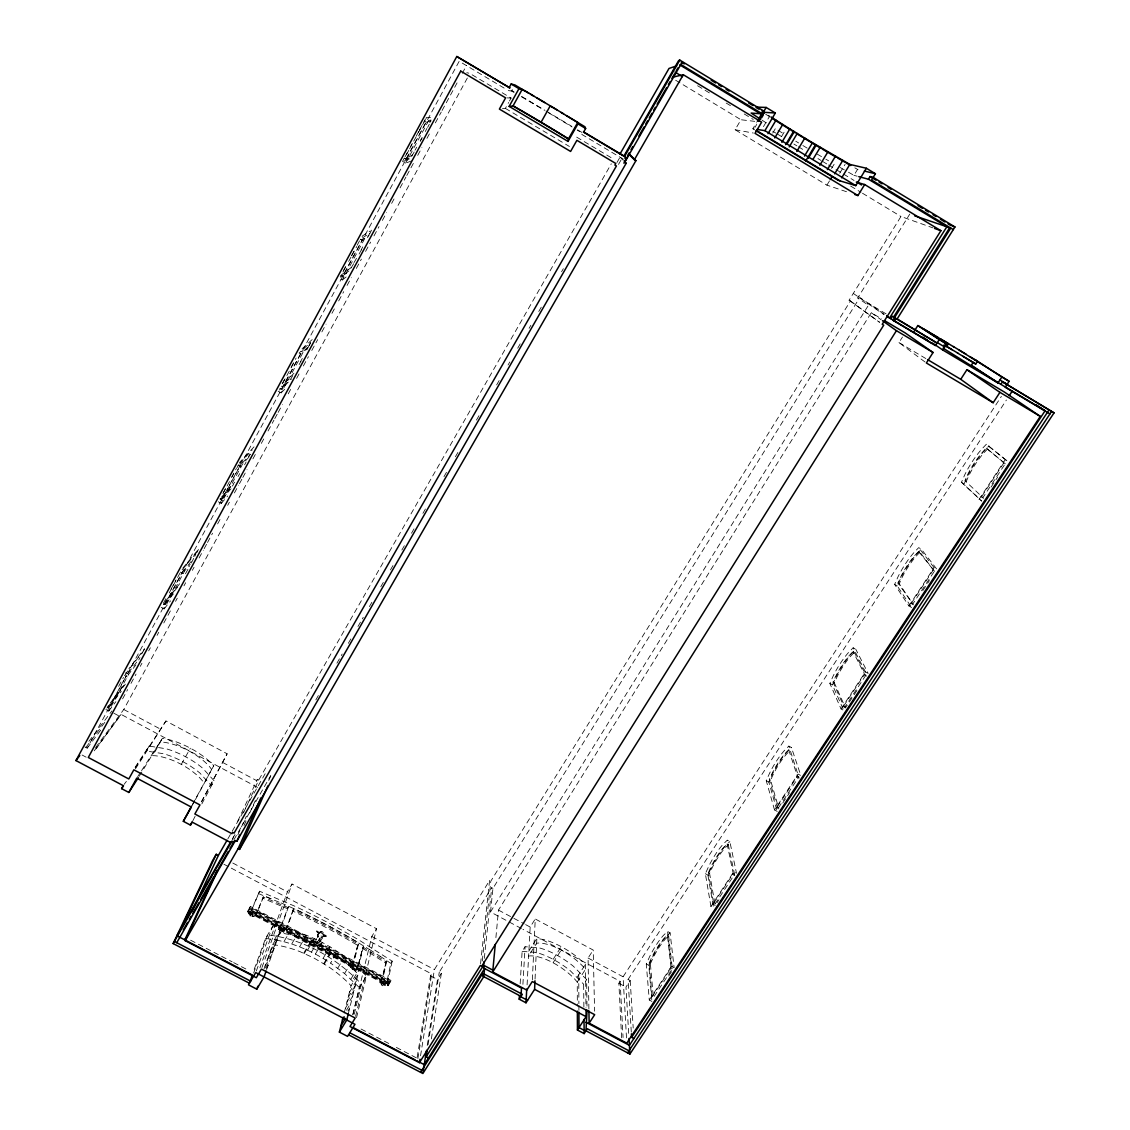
<?xml version="1.0" encoding="UTF-8"?>
<svg xmlns="http://www.w3.org/2000/svg" width="1130" height="1130" viewBox="0 0 1130 1130"><rect width="100%" height="100%" fill="white"/><g stroke="black" fill="none" stroke-linecap="round" stroke-linejoin="round"><path stroke-width="0.75" stroke-dasharray="5 3.75" d="M311.442 952.138L318.335 940.612C319.832 940.64 316.132 939.383 319.324 939.934M317.572 935.711L317.812 937.533L317.954 934.567L317.982 936.841L318.01 935.682M535.055 979.074L536.863 938.409L544.01 939.652A44.776 17.981 34.1 0 1 578.391 958.042L585.425 964.384L585.99 1007.904M532.357 979.781L535.253 918.973L593.222 950.062L594.592 1011.181M527.089 984.866L530.168 927.038L535.253 918.973M522.908 984.329L525.083 946.714L538.855 947.773A44.706 18.193 34.2 0 1 573.207 966.122L586.625 979.555L587.007 1006.66M520.153 983.82L522.131 951.389L525.083 946.714M495.901 937.603L498.471 910.088L871.272 312.699L881.57 318.844M521.368 928.493L490.505 911.995L492.948 888.364L859.054 298.716L857.727 297.939L909.735 214.149M484.318 958.339L491.705 887.7L492.948 888.364M482.298 960.994L490.801 881.188L850.424 301.004L849.096 300.213L900.963 216.494L932.928 227.864M480.561 963.749L489.573 880.524L490.801 881.188M318.406 940.485L319.705 938.663L318.745 940.64M431.392 1038.894L441.364 973.255L439.288 972.153L491.705 887.7M427.225 1045.518L437.494 979.498L441.364 973.255M428.086 1044.629L439.288 972.153M420.544 1055.787L434.4 969.568L489.573 880.524M417.196 1057.2L430.53 975.826L431.688 973.961L230.124 867.529M417.888 1058.641L431.688 973.961M318.66 933.761L319.451 932.038L318.603 934.086L319.281 932.236L318.561 933.408L322.05 931.388L324.536 934.425L322.742 936.728L323.477 935.047L326.231 936.106L324.437 935.117L325.807 935.725L324.268 935.259L325.158 935.654L323.194 936.629L323.844 935.541C318.378 946.672 313.137 944.85 317.332 935.937C317.897 933.776 319.395 930.753 321.768 932.928C324.536 934.609 323.463 937.377 322.7 933.521C323.067 934.581 313.109 927.617 317.728 932.886C316.146 927.801 318.731 936.007 321.358 931.445L319.804 932.448C322.516 931.643 317.855 933.804 320.284 932.631L319.522 932.942M390.754 981.221L390.938 980.402L250.394 906.486L247.399 911.868L387.986 985.741L390.754 981.221L250.097 907.249M387.745 984.597L389.539 981.659L249.73 908.139L247.979 911.147L387.745 984.597L387.943 983.623L248.346 910.257L247.399 911.868M387.986 985.741L390.938 980.402M389.539 981.659L389.751 980.685L386.983 985.205M293.108 909.82L286.37 928.422L281.243 925.724L287.966 907.489L263.205 896.994L256.793 912.87L251.637 910.159L259.589 891.231L293.772 905.766A392.449 219.065 31.8 0 1 360.286 940.866L392.181 961.164L390.825 963.381L387.011 981.334L381.954 978.665L386.093 961.771L362.998 947.053L357.871 966.009L352.786 963.325L358.111 944.073L347.673 937.957A385.062 215.096 31.8 0 0 303.956 914.89L293.122 909.805L292.444 910.935L303.292 916.02A384.963 215.364 31.8 0 1 347.009 939.072L357.433 945.188M386.912 983.284L387.124 982.323L248.854 909.65L248.501 910.54L386.912 983.284L388.028 980.854L386.22 983.792M392.181 961.164L388.395 979.074L385.641 983.58M385.062 985.388L386.545 981.151L385.062 985.388L383.79 984.724L384.694 983.241L383.635 985.417L383.903 983.609L382.844 985.784L381.573 985.106L382.632 982.931L381.573 985.106M386.771 960.655L383.338 976.405L380.57 980.925M381.093 984.075L382.138 981.913L381.728 984.414M386.093 961.771L382.646 977.535L358.563 964.865L362.998 947.053M379.963 982.719L381.474 978.481L379.963 982.719L381.234 983.383M356.543 1017.65L366.417 976.052C341.627 950.076 308.434 930.979 272.471 926.699L265.578 938.409L253.784 970.43M355.597 1016.35L376.502 928.719L292.02 884.027L287.401 891.895L259.914 967.803M354.255 1014.203L361.487 984.131C336.811 958.113 303.589 939.016 267.64 934.906L253.643 973.043M352.871 1014.514L359.382 987.592L366.417 976.052M352.885 1014.627L371.798 936.488L376.502 928.719M348.252 1013.921L359.354 969.06L352.362 980.586M363.676 945.937L359.241 963.735L356.501 968.269M355.71 969.978L357.292 965.769L355.71 969.978L353.619 969.653L354.523 968.17L353.45 970.331L352.165 969.667L353.238 967.492L352.165 969.667M344.184 1013.045L351.063 985.727L358.097 974.145A74.693 36.202 31 0 0 334.678 954.666L321.061 946.573L306.936 940.075A74.693 36.202 31 0 0 279.604 932.928L272.683 944.652L263.332 970.868M355.159 968.509L354.269 969.992M351.698 968.65L352.772 966.475L352.348 968.975M358.111 944.073L353.478 962.195L287.048 927.264M350.597 967.294L352.193 963.085L350.597 967.294L351.882 967.958M323.42 934.722C321.57 934.468 327.601 934.962 326.09 936.586M293.772 908.69L287.726 926.12L285.014 930.71M283.743 932.165L285.537 928.055L283.743 932.165L282.444 931.487L283.333 929.99L281.342 932.462L280.042 931.784L281.158 929.623L279.633 930.781L280.748 928.634M266.623 969.625L281.328 928.055L274.449 939.722M288.63 906.359L282.599 923.422L279.887 928.013M278.573 929.453L280.381 925.343L278.573 929.453L279.859 930.131M261.99 967.464L292.02 884.027M256.326 970.938L272.471 926.699M253.953 916.515L255.846 912.433L253.953 916.515L251.764 916.148L252.64 914.636L251.496 916.797L250.196 916.105L250.069 914.481L248.77 913.789L250.676 909.721L248.77 913.789M253.29 914.975L252.414 916.487M250.691 913.605L249.815 915.116M259.589 891.231L250.295 912.461M248.501 910.54L250.394 906.486M961.489 482.228L981.801 501.141L961.489 482.228L964.78 474.741A36.231 10.41 -57.6 0 1 980.967 449.98L986.335 444.26L1007.889 461.563L986.335 444.26M986.264 448.102L1005.234 463.752L982.916 497.624L964.949 480.66L967.464 474.981A32.925 9.492 -57.6 0 1 982.21 452.452L986.264 448.102L1006.011 464.416L1003.214 462.763M964.158 483.795L967.435 476.309A36.231 10.467 -57.5 0 1 983.651 451.548L989.004 445.841M911.642 607.545L908.887 605.948L894.621 584.408L897.969 576.893A35.284 10.184 -58.8 0 1 913.662 552.895L918.69 547.626L921.346 549.166L936.883 569.266L934.115 567.656L918.69 547.626M918.605 551.454L934.425 571.173L912.842 603.928L897.955 582.995L900.497 577.289A32.078 9.28 -58.8 0 1 914.792 555.466L918.605 551.454L919.933 552.217L935.075 572.006L932.307 570.41M910.681 606.104L897.262 585.933L900.61 578.405A35.284 10.241 -58.8 0 1 916.303 554.434L921.346 549.166M910.681 603.236L913.435 604.818L899.268 583.758L901.825 578.052A32.064 9.308 -58.8 0 1 916.119 556.228L919.933 552.217M843.065 708.891L832.457 684.907L835.833 677.35A34.55 9.972 -60 0 1 851.06 654.115L855.791 649.27L853.164 647.773L848.432 652.617A34.55 9.916 -60 0 0 833.234 675.867L829.844 683.424L841.045 708.948L843.771 710.488M856.921 690.543L845.494 707.86L834.35 682.887L836.92 677.167A31.4 9.068 -60 0 1 850.777 656.007L854.365 652.321L853.051 651.572L849.463 655.273A31.4 9.04 -60 0 0 835.621 676.432L833.036 682.153L843.672 706.038L845.028 706.801L865.933 675.104L854.365 652.321M774.516 809.942L766.239 780.632L769.671 773.061A33.999 9.605 -61.2 0 1 784.404 750.518L788.853 746.083L791.438 747.537L800.859 775.576L798.147 774.064L774.516 809.942L777.214 811.425M778.542 807.668L777.2 806.933L769.318 779.488L771.917 773.753A30.891 8.758 -61.2 0 1 785.336 753.244L788.712 749.868L790.011 750.588L786.635 753.978A30.891 8.786 -61.2 0 0 773.217 774.474L770.603 780.209L778.542 807.668L798.769 776.988L797.413 776.225L788.712 749.868M776.748 809.8L768.824 782.073L772.242 774.488A33.985 9.662 -61.2 0 1 786.989 751.973L791.438 747.537M710.925 906.486L705.36 873.688L708.821 866.103A33.603 9.28 -62.2 0 1 723.115 844.237L727.282 840.183L729.853 841.596L736.492 873.193L733.808 871.724L710.925 906.486L713.581 907.927M708.312 872.671L710.94 866.936A30.538 8.461 -62.2 0 1 723.963 847.034L727.127 843.941L728.412 844.647L725.248 847.74A30.538 8.489 -62.2 0 0 712.225 867.628L709.584 873.377L714.979 904.113L713.637 903.379L708.312 872.671L709.584 873.377M713.284 906.203L707.917 875.086L711.363 867.501A33.603 9.337 -62.2 0 1 725.672 845.635L729.853 841.596M651.925 1001.448L649.284 1000.036L646.275 963.989L649.764 956.376A33.363 8.927 -63.2 0 1 663.649 935.16L667.562 931.473L670.09 932.843L674.13 967.774L671.474 966.348L667.562 931.473M649.114 963.099L651.77 957.336A30.312 8.136 -63.2 0 1 664.412 938.027L667.378 935.202L668.649 935.894L672.364 968.749L653.366 997.564L652.052 996.872L649.114 963.099L650.386 963.777L653.366 997.564M651.77 999.725L648.804 965.345L652.293 957.746A33.349 8.984 -63.2 0 1 666.177 936.53L670.09 932.843M650.386 963.777L653.041 958.014A30.312 8.164 -63.2 0 1 665.683 938.719L668.649 935.894M268.742 780.477L271.581 774.121L272.853 774.813M243.981 825.55L246.849 819.25M249.716 812.95L256.157 798.783M237.851 834.83L246.382 816.199M231.636 841.313L234.221 835.72M243.473 812.88L247.089 805.083M247.823 803.515L258.671 780.138L611.288 163.808M141.984 653.521L142.79 651.798L125.133 674.384L126.56 675.147L136.914 661.855M143.312 651.431L144.555 648.775L128.905 668.748M237.738 821.185L257.358 779.432L258.671 780.138M197.058 552.316L198.428 549.406M369.694 233.91L371.516 230.153M429.781 122.69L431.081 120.048L424.711 120.938L417.987 133.34M194.756 556.412L195.773 554.307M308.377 346.811L310.425 342.602L299.083 353.026L300.566 353.874L308.08 346.896M309.196 345.724L310.524 343.04M367.518 237.724L369.75 233.161L362.08 238.148M192.849 820.761L195.264 816.001M201.86 803.882L214.093 780.759L202.694 768.216A45.977 19.224 27.5 0 0 166.421 748.837L149.089 746.054L134.569 768.117M201.324 801.834L227.144 753.795L165.955 720.982L134.936 768.386M201.62 801.848L227.144 753.795M321.866 937.646C321.909 937.702 321.047 938.14 321.965 937.589M163.483 603.081L165.997 598.434M171.026 589.125L176.068 579.831M223.147 492.864L226.452 486.733M231.424 477.566L236.382 468.385M282.189 383.762L284.647 379.214M291.201 367.109L296.116 358.026M343.351 270.762L345.78 266.256M351.472 255.747L353.916 251.256M357.165 245.238L359.594 240.747M411.673 160.884L405.599 163.158L402.562 161.364L404.229 158.285L411.744 155.714L413.34 153.03M405.034 156.788L407.464 152.31M410.684 146.335L412.309 143.355M416.349 135.897L418.764 131.419M419.569 129.922L425.544 118.89M118.636 686.376L123.509 677.379M169.232 592.925L180.955 571.243L182.41 572.034L193.583 558.573A31.781 1.907 -60.4 0 1 189.459 566.554M222.935 493.683L231.198 478.414M232.031 476.888L233.684 473.837M236.989 467.721L238.642 464.67L240.111 465.489L250.281 454.373M282.712 383.254L294.167 362.094M342.955 271.949L345.399 267.457M348.633 261.454L351.077 256.962M351.882 255.465L356.755 246.467M408.749 150.417L404.554 158.172L406.066 159.062L410.345 157.564M409.583 148.863L417.139 134.894M108.099 705.855L109.525 706.617L126.56 675.147M179.684 583.744L163.356 603.759L164.811 604.536L182.41 572.034M220.463 498.274L221.918 499.079L240.111 465.489M300.566 353.874L281.737 388.621L291.342 379.157M351.049 267.655L341.345 274.943L342.842 275.805L362.306 239.857L369.058 235.337M406.066 159.062L426.222 121.828L430.954 121.15M84.736 746.859L87.18 748.159L459.19 61.274L506.805 89.68M192.142 805.591L194.586 801.085M195.405 799.588L213.782 765.646L207.51 759.642A46.048 19.012 27.6 0 0 171.195 740.221L162.48 738.215L141.405 770.886M105.881 709.513L108.734 711.038L128.65 674.285L135.897 664.934M161.18 607.333L164.076 608.915L184.642 570.933L190.165 564.266M218.316 501.762L221.24 503.387L242.512 464.148L249.123 456.887M278.164 391.192L281.13 392.859L303.137 352.263L307.897 347.828M343.916 276.991L340.907 275.268L339.297 278.248L342.291 279.986L365.061 237.964L362.052 236.212L370.16 231.014M405.599 163.158L429.174 119.653L426.109 117.845L432.832 117.054M122.605 698.877L127.648 689.582M131.009 683.382L136.052 674.102M140.261 666.361L141.942 663.254M148.666 650.866L150.347 647.773M157.07 635.385L158.751 632.292M163.793 622.997L171.364 609.07M175.574 601.33L177.255 598.222M183.978 585.834L185.659 582.741M192.382 570.353L194.063 567.26M199.106 557.966L203.315 550.225M204.163 548.686L206.677 544.039M207.524 542.485L212.567 533.191M217.61 523.91L220.972 517.71M227.695 505.322L229.376 502.229M234.419 492.934L238.628 485.194M239.475 483.654L241.989 479.007M242.837 477.453L247.032 469.713M252.922 458.879L256.284 452.678M261.327 443.384L264.688 437.197M268.05 430.996L273.94 420.162M274.774 418.609L277.302 413.976M278.149 412.422L282.345 404.681M288.235 393.847L290.749 389.2M296.639 378.352L300.001 372.166M303.363 365.965L308.405 356.685M311.781 350.484L317.657 339.65M321.866 331.909L326.062 324.169M331.952 313.321L334.48 308.674M338.675 300.933L343.718 291.653M347.079 285.452L351.289 277.712M356.331 268.417L361.374 259.137M365.583 251.397L370.626 242.103M373.988 235.902L379.03 226.621M382.392 220.421L386.601 212.68M391.644 203.386L395.006 197.199M400.048 187.905L405.938 177.071M406.786 175.517L414.343 161.59M417.705 155.389L421.914 147.649M426.956 138.354L430.318 132.168M435.361 122.873L441.251 112.04M442.098 110.486L449.655 96.559M450.503 95.005L457.226 82.617M462.269 73.323L466.478 65.582M192.425 804.489L213.782 765.646M96.149 748.795L121.094 714.4L257.626 787.426M95.598 747.594L123.763 709.485L468.992 74.99M149.089 746.054L146.349 751.012L163.695 753.752A45.949 19.351 27.5 0 1 199.939 773.104L211.324 785.661L214.093 780.759M508.288 90.57L511.622 91.05L513.288 88.027M135.487 768.796L165.955 720.982M502.384 108.734L505.378 108.381L508.641 102.477M509.461 100.994L511.099 98.042L469.84 73.45L466.803 72.659M139.244 776.253L160.065 741.972L162.847 742.128A38.208 15.778 27.6 0 1 210.095 767.383L211.663 769.544M154.98 751.803L162.48 738.215M181.28 764.389L190.391 748.215M257.358 779.432L256.665 780.632L222.356 762.27M227.879 838.827L266.765 770.914M616.952 162.522L620.469 156.406M618.505 164.415L622.023 158.285L620.61 157.451L622.63 159.923M232.483 838.771L234.814 834.703L235.93 835.296M233.924 839.774L270.706 775.66M315.863 699.894L319.366 693.764M336.924 663.183L342.192 654.016M348.337 643.309L351.84 637.193M357.984 626.486L363.253 617.319M369.397 606.612L372.9 600.496M380.796 586.738L384.313 580.622M390.457 569.916L393.085 565.325M401.87 550.042L405.373 543.926M411.518 533.219L414.145 528.628M422.931 513.345L425.558 508.754M443.991 476.648L446.618 472.058M455.404 456.774L458.031 452.184M476.465 420.063L479.092 415.487M496.649 384.906L500.152 378.79M508.048 365.018L509.814 361.967M517.71 348.21L521.212 342.093M529.108 328.322L530.874 325.271M538.77 311.513L542.273 305.397M561.582 271.751L563.347 268.7M354.015 262.612L354.326 262.075A33.434 2.105 -61.1 0 0 357.744 256.086M353.648 263.686L349.707 270.353L340.596 277.274M414.202 151.999L410.303 158.61L402.562 161.364M250.196 916.105L251.34 913.958L252.386 915.286M255.451 915.173L258.134 910.554M846.511 191.719L826.92 185.151L735.107 129.724L740.969 119.752L754.741 121.348M287.966 907.489L287.303 908.619L262.541 898.138M754.515 129.809L752.863 128.735L756.408 122.732M293.955 373.225L281.469 386.601M292.769 375.654L291.088 378.493L279.336 390.034M754.939 127.422L756.733 124.385M265.578 938.409L276.299 940.005L283.178 928.352M270.367 951.135L277.344 939.341M268.658 955.952L275.663 944.087M267.09 960.331L274.124 948.423M264.999 966.192L272.076 954.214M265.451 967.902L269.901 960.373M763.456 126.659L769.685 116.108L766.776 114.201M266.369 968.311L268.163 965.288M276.299 940.005L283.898 941.7L290.777 930.075M283.898 941.7L291.695 943.988L298.56 932.391M772.722 133.086L777.129 125.642M291.695 943.988L299.591 946.827L306.47 935.273M781.55 136.546L785.082 130.6M303.645 953.226L310.552 941.629M304.295 953.494L311.202 941.897M299.591 946.827L307.515 950.203L314.394 938.663M307.515 950.203L315.369 954.073L322.262 942.547M315.369 954.073L323.081 958.381L329.988 946.869M323.703 963.678L330.638 952.124M324.31 964.06L331.26 952.505M359.382 987.592L344.551 973.509L330.582 963.099L337.489 951.587M337.757 968.156L344.692 956.658M344.551 973.509L351.515 962.011M831.539 168.497L834.223 164.076L836.949 165.644M351.416 965.599L354.156 961.065L358.789 942.957L348.351 936.841A385.146 214.813 31.8 0 0 304.62 913.774L293.786 908.675M826.92 185.151L829.477 180.927M350.879 979.117L357.871 967.605M839.717 173.229L845.113 164.344M349.354 992.479L356.444 980.826M348.096 997.493L355.216 985.798M346.938 1002.07L354.1 990.318M345.399 1008.172L352.602 996.349M848.489 172.24L853.927 175.334L857.557 169.387L860.834 170.178M346.486 1010.206L351.02 1002.776M347.927 1010.898L349.749 1007.904M490.505 911.995L868.447 305.27L857.727 297.939M925.004 361.981L898.986 342.574L902.489 337.023M528.755 951.206L536.863 938.409M553.163 959.342L561.257 946.658M553.079 962.774L561.2 950.048M137.676 776.663L140.473 772.327M588.9 1009.104L588.08 958.042L593.222 950.062M577.246 977.083L585.425 964.384M577.261 982.069L585.481 969.314L583.461 966.927A37.163 14.916 34.1 0 0 538.727 943.027L536.651 943.211L528.501 956.065L530.591 955.867A37.078 15.199 34.2 0 1 575.241 979.682L577.261 982.069L577.345 1006.039M583.885 1007.127L583.631 984.188L586.625 979.555M621.641 1037.806L618.873 983.241L620.13 981.32L522.922 929.326M626.5 1037.919L623.082 976.786L1001.378 396.404M631.303 1032.071L628.068 979.456L1006.406 400.02M628.676 1033.329L625.978 987.041L630.187 980.586L628.068 979.456M124.13 784.347L126.376 781.409M649.284 1000.036L671.474 966.348M841.045 708.948L865.453 671.884L853.164 647.773M908.887 605.948L934.115 567.656M979.004 499.517L1005.093 459.91M652.052 996.872L671.051 968.043L667.378 935.202M713.637 903.379L733.243 873.645L727.127 843.941M777.2 806.933L797.413 776.225M843.672 706.038L864.563 674.327L853.051 651.572M911.458 603.138L933.055 570.368M1003.836 462.933L981.518 496.805L982.916 497.624M714.979 904.113L734.571 874.38L727.282 840.183M668.72 975.967L672.534 970.19L669.878 968.777M717.084 902.63L718.948 899.791M782.751 803.034L789.503 792.78M922.843 590.552L929.425 580.566M991.109 487.03L997.635 477.128M317.996 931.798L318.985 932.504L317.911 931.897M94.228 750.814L121.094 714.4M87.18 748.159L100.711 730.149M85.979 747.311L104.935 722.169M88.917 741.322L111.927 710.925M108.734 711.038L115.867 701.673M109.525 706.617L121.291 691.263M323.349 934.821C325.158 933.747 320.765 936.346 325.949 936.572M110.246 703.058L125.261 683.551M106.898 708.171L125.374 684.144M164.076 608.915L170.574 600.849M164.811 604.536L175.644 591.174M163.356 604.649L178.639 585.905M182.071 569.901L196.662 552.429M197.312 550.734L181.746 569.351L184.642 570.933M221.24 503.387L227.737 495.971M221.918 499.079L231.763 487.934M220.505 499.305L233.599 484.516M221.551 497.031L234.743 482.199M239.786 463.441L252.258 449.881M254.024 446.859L239.574 462.509L242.512 464.148M987.606 448.893L983.552 453.243A32.925 9.52 -57.5 0 0 968.791 475.772L966.277 481.451L964.949 480.66M317.587 936.05L318.208 936.756L318.236 935.824M281.13 392.859L285.777 388.226M320.694 938.07L321.499 937.519M312.191 339.579L300.156 350.568L303.137 352.263M318.307 935.993L318.208 936.756M342.291 279.986L346.147 276.991M342.842 275.805L349.735 270.579M522.131 951.389L535.917 952.406A44.677 18.306 34.2 0 1 570.255 970.727L583.631 984.188M506.975 97.886L511.099 98.042M152.508 755.631L155.304 755.758A38.123 16.06 27.5 0 1 202.482 780.915L204.036 783.09M321.824 936.36L321.019 935.993M752.863 128.735L754.049 128.933M735.107 129.724L753.357 133.058M853.927 175.334L857.147 176.195M258.276 893.491L282.331 903.548M271.101 898.774L263.869 895.864L257.471 911.712L281.921 924.566M281.102 902.941L292.444 908.012A392.265 219.615 31.8 0 1 358.945 943.098L369.694 949.666M190.603 940.188L232.116 961.814M233.656 962.619L249.024 970.628M361.063 1029.034L390.245 1044.233M396.376 1047.439L416.349 1057.85M247.71 911.105L388.169 984.908M280.932 930.287L282.232 930.965M353.069 968.184L354.354 968.848M382.477 983.623L383.748 984.301M249.377 909.043L387.816 981.815M232.78 863.038L287.401 891.895M371.798 936.488L434.4 969.568M223.924 864.252L228.571 866.71M430.53 975.826L437.494 979.498M82.08 755.01L86.163 757.185M123.763 709.485L161.237 729.542M498.471 910.088L524.122 923.817M525.634 924.623L530.168 927.038M588.08 958.042L623.082 976.786M107.293 706.9L110.147 708.425M113.847 713.214L119.964 716.477M618.873 983.241L625.978 987.041M125.783 672.731L128.65 674.285M671.051 968.043L672.364 968.749M124.357 675.373L127.224 676.927M646.275 963.989L648.804 965.345M712.55 904.014L715.205 905.455M705.36 873.688L707.917 875.086M733.243 873.645L734.571 874.38M180.263 572.077L183.173 573.659M732.169 874.225L734.839 875.679M219.827 498.98L222.751 500.604M776.197 807.385L778.895 808.882M238.049 465.32L240.987 466.958M796.452 776.635L799.15 778.146L788.853 746.083M769.318 779.488L770.603 780.209M766.239 780.632L768.824 782.073M854.831 167.847L857.557 169.387M833.036 682.153L834.35 682.887M829.844 683.424L832.457 684.907M279.731 388.31L282.698 389.977M842.768 706.321L845.494 707.86M844.407 169.924L838.319 166.435M865.453 671.884L868.193 673.438L855.791 649.27M864.563 674.327L865.933 675.104M863.701 674.554L866.442 676.107M511.622 91.05L513.91 92.378M897.955 582.995L899.268 583.758M894.621 584.408L897.262 585.933M362.306 239.857L360.413 239.235L363.422 240.987M825.804 159.161L828.601 160.799M521.509 96.784L544.293 110.246M404.229 158.285L407.266 160.065M980.854 496.692L983.651 498.33M817.23 154.118L821.51 156.632M425.445 121.574L427.479 122.775M505.378 108.381L569.407 146.476M898.986 342.574L926.091 358.704M511.141 90.174L514.164 91.982M521.721 96.488L544.378 110.005M545.889 110.91L571.582 126.235M577.628 129.851L582.162 132.549M886.118 313.886L867.967 303.052L867.091 304.45L868.447 305.27M548.318 112.647L572.091 126.97M623.52 159.288L581.964 134.498L581.569 132.789L577.19 130.091M576.681 137.126L612.46 158.454M802.879 145.53L808.614 148.976M675.641 80.244L740.969 119.752M850.636 186.069L861.004 192.326M862.473 193.23L900.963 216.494M697.591 85.739L711.123 93.945M726.166 103.042L732.184 106.686M744.232 113.975L753.258 119.441M772.807 131.278L775.83 133.1M777.327 134.018L781.847 136.744M793.881 144.033L796.89 145.855M798.387 146.759L804.405 150.403M817.951 158.596L820.959 160.418M822.471 161.336L826.976 164.062M828.488 164.98L834.505 168.624M836.002 169.528L842.02 173.173M843.531 174.077L854.054 180.461M795.788 141.222L798.613 142.945M362.32 948.169L385.415 962.887M778.019 130.275L783.316 133.566M323.081 958.381L330.582 963.099M369.637 949.596L380.33 956.432M762.128 120.218L767.807 123.848M765.674 114.215L769.926 116.941M380.118 956.248L390.825 963.381M858.574 296.583L885.284 315.002M853.305 293.433L883.773 314.521M871.272 312.699L881.047 319.691M850.424 301.004L879.55 322.163M849.096 300.213L879.479 322.304M630.187 980.586L633.21 1028.003M620.13 981.32L623.068 1037.538M578.73 974.78L578.885 1003.666M578.885 1005.375L578.913 1010.503M272.683 944.652A74.552 36.697 31.1 0 1 300.029 951.672L314.14 958.141L327.728 966.221A74.552 36.697 31.1 0 1 351.063 985.727M429.287 124.215A37.799 2.373 -61.3 0 1 427.634 127.45M422.21 137.733A37.799 2.373 -61.3 0 1 420.304 141.208M426.886 128.439A34.352 2.147 -61.3 0 1 425.29 131.504M421.928 137.789A34.352 2.147 -61.3 0 1 420.191 140.968M416.716 147.197A34.352 2.147 -61.3 0 1 415.007 150.177M361.501 249.659A36.782 2.317 -61.1 0 1 358.408 255.295M362.772 246.877A33.434 2.105 -61.1 0 1 361.134 249.928M300.976 361.275A35.991 2.246 -60.8 0 1 299.139 364.58M308.151 347.263A32.714 2.048 -60.8 0 1 306.823 349.876M302.303 358.436A32.714 2.048 -60.8 0 1 300.665 361.43M250.168 454.189A32.163 1.978 -60.6 0 1 248.925 456.647M246.128 461.986A32.163 1.978 -60.6 0 1 244.603 464.826M239.715 473.625A32.163 1.978 -60.6 0 1 238.049 476.549M187.905 569.379A31.781 1.907 -60.4 0 1 184.67 575.17M139.951 657.632A31.527 1.836 -60.2 0 1 138.75 659.977M315.666 941.869C320.426 945.542 315.468 941.389 315.68 941.912M319.988 938.084L319.522 938.875L319.988 938.084M320.553 939.835L319.395 941.742L320.553 939.835"/><path stroke-width="1.5" d="M519.419 995.77L519.207 999.188L526.001 1002.79L534.603 989.329L534.97 980.784M526.001 1002.79L526.75 988.948M1040.292 416.391L999.923 392.35L993.171 402.718L960.74 379.313L966.927 369.708L1004.273 391.969L1040.292 416.391L626.783 1043.159L589.14 1023.187L594.677 1014.669L532.287 981.518L526.806 990.12L492.694 972.012L495.265 944.496M428.496 1057.892L426.222 1056.705L483.598 965.232L483.951 961.785M509.164 106.375L568.037 141.42L568.432 138.764L560.522 133.919A50.808 1.003 30.8 0 0 521.566 110.712L513.373 105.98L509.164 106.375L518.952 88.663L524.602 90.739M423.114 1072.017L426.42 1050.731M426.222 1056.705L427.281 1049.798M218.274 869.196L185.207 940.654L256.326 977.704L261.397 969.102L355.187 1018.031L350.003 1026.506L419.442 1062.68L419.993 1059.234M348.252 1013.921L346.755 1020.023L339.381 1032.114L347.574 1036.38L354.961 1024.303L255.719 972.577L248.487 984.837L256.793 989.16L264.053 976.913L266.115 971.066M339.381 1032.114L343.11 1017.268M256.793 989.16L257.852 986.208M250.027 981.617L252.414 975.105L176.873 935.739L230.732 841.822M260.903 797.921L238.119 848.672L239.532 849.421L267.895 785.929M176.746 942.688L235.393 840.536L236.806 841.285L239.673 834.985M217.115 870.623L184.783 939.863L185.984 937.773M192.227 910.921L218.373 855.424L227.017 840.324M249.419 983.241L173.158 943.564L212.539 860.749L216.24 854.294L218.373 855.424M180.899 928.733L216.24 854.294M191.606 806.029L183.314 821.312L190.447 825.098L192.058 822.061L230.986 842.726M138.298 777.723L128.82 792.455L121.616 788.641L123.269 785.647L75.964 760.575L456.788 56.5L509.785 87.858L456.788 56.5M509.107 87.716L511.156 84.001L514.969 84.99L528.995 93.31M128.82 792.455L136.744 778.118L191.337 807.088L183.314 821.312M522.201 89.341L512.978 106.022L515.393 107.378A42.163 0.833 30.8 0 1 566.116 137.592L568.39 139.004L577.713 122.492L566.398 115.613M541.016 122.365L550.211 105.895L563.545 113.791M568.037 141.42L577.924 123.876L577.713 122.492M190.447 825.098L192.128 822.131M561.229 112.506L584.959 126.786L585.651 128.481L583.574 132.154L625.709 157.296L624.975 158.553L626.359 159.387M619.904 154.174L669.002 68.45L676.644 65.879M679.794 60.102L624.48 156.562L623.958 155.968L678.678 60.526L679.794 60.102L763.979 111.15L761.973 111.037M173.158 943.564L231.579 841.695L234.659 841.822M183.258 929.962L187.594 922.405M189.332 919.382L191.069 916.374M192.792 913.351L198.866 902.785M200.589 899.763L213.598 877.106M215.322 874.083L217.059 871.075M218.796 868.052L228.316 851.441M230.054 848.418L234.39 840.875M627.545 155.728L629.297 152.705M631.034 149.683L632.772 146.646M638.846 136.038L644.072 126.956M645.809 123.919L647.547 120.896M649.284 117.873L651.897 113.325M653.634 110.288L655.372 107.265M657.109 104.228L666.672 87.575M668.409 84.538L670.147 81.515M671.884 78.479L674.497 73.944M676.234 70.908L677.972 67.885M623.887 163.186L629.156 154.019L635.936 160.63L239.532 849.421M682.421 61.698L624.636 162.395L626.161 163.299L236.806 841.285M185.207 940.654L238.119 848.672M635.936 160.63L634.396 159.711L683.283 74.721L761.634 122.153L755.024 133.354L857.938 195.561L864.676 184.543L940.909 230.704L882.233 324.31L883.716 325.186L481.733 966.207L480.363 965.472L419.442 1062.68M757.284 121.235L762.609 112.209L764.261 113.297M757.157 129.427L764.897 130.656L775.335 113.014L766.168 107.449L762.369 113.89L680.839 64.467M758.513 121.362L763.866 112.294L775.335 113.014M761.606 117.803L763.372 114.794M768.005 133.693L776.013 120.175L770.957 116.927M774.756 137.931L782.751 124.455L776.013 120.175M781.861 142.338L789.856 128.905L782.751 124.455M785.633 144.654L793.627 131.235M787.186 143.581L794.305 131.645M789.234 146.872L797.243 133.453L789.856 128.905M796.805 151.462L804.814 138.086L797.243 133.453M804.475 156.095L812.498 142.719L849.831 164.415L866.371 168.257L875.411 173.738L871.541 180.051L953.282 229.602M805.761 160.884L815.577 144.541M808.247 158.341L816.284 144.965M813.077 159.203L820.225 147.31M819.843 165.206L827.909 151.83M827.358 169.599L835.451 156.222M830.324 179.529L832.019 176.718M834.66 173.822L842.782 160.432M841.681 177.834L849.831 164.415M342.461 1019.853L344.283 1016.873M340.935 1025.941L345.512 1018.427M755.942 130.699L838.121 180.277L855.777 185.631L866.371 168.257M858.772 176.633L868.433 179.218L870.058 176.562L873.179 177.368L954.949 226.961L896.994 319.169M890.92 318.773L892.516 316.231L895.892 318.42M893.689 316.923L949.341 228.26L868.433 179.218M420.586 1072.299L482.75 973.311L522.328 994.301L519.207 999.188M950.768 228.076L892.884 320.242L935.428 345.625L939.256 339.593L946.573 343.972L942.731 349.975L932.575 343.096M894.197 321.033L895.822 318.462L937.053 343.068L896.627 318.674M492.694 972.012L896.429 330.68L882.445 320.694M914.227 331.231L917.828 325.553L948.423 343.704L946.629 346.5L944.044 344.961M884.508 320.595L905.116 332.87L933.055 352.504L926.374 362.998L993.171 402.718M969.808 356.557L977.521 361.233L975.713 364.058L973.198 362.405L971.405 365.202L998.002 382.943L1001.872 376.982L1009.118 381.304L1005.248 387.265L1049.94 413.919M628.972 1050.815L587.318 1028.752L584.168 1033.583L577.43 1030.023L586.103 1016.675L586.018 1009.655M957.958 353.196L945.005 345.427L943.225 348.224L1000.855 384.341L1002.48 381.841L1054.036 412.874L629.89 1054.064L585.976 1030.8L587.063 1010.051M1009.302 395.585L1012.198 391.15M121.616 788.641L123.523 785.745M633.874 1038.541L631.614 1037.34L1045.109 410.741L1036.394 404.992M1049.177 409.696L629.382 1045.335L585.877 1022.255M627.616 1052.863L1051.592 411.405M75.964 760.575L79.764 755.546M672.703 77.193L683.283 74.721M756.803 107.11L766.168 107.449M864.337 171.04L875.411 173.738M856.314 182.114L864.676 184.543M952.308 226.085L954.949 226.961M854.676 194.459L857.938 195.561M914.566 215.788L946.841 226.749L889.607 317.996L886.725 316.005M934.524 228.43L940.909 230.704M353.676 1027.862L415.091 1059.855M416.617 1060.66L424.259 1064.644L484.601 968.537L483.767 976.645L422.888 1073.5L348.534 1034.812M174.373 941.46L250.648 981.165M349.791 1032.764L421.857 1070.28M520.761 996.745L527.569 1000.347M585.75 1031.167L579.012 1027.594L578.927 1012.212M534.603 989.329L586.103 1016.675M483.598 965.232L492.638 970.034M482.906 966.334L484.12 966.983L483.513 967.958L521.495 988.1L521.001 996.378L482.665 976.066L483.287 975.077L482.058 974.427M846.003 162.861L850.735 165.531M839.858 180.814L756.973 130.798M837.81 158.143L844.647 162.07M925.286 330.031L938.409 337.729M836.398 157.324L822.216 149.033M524.843 90.767L533.869 96.191M530.705 94.228L544.604 102.562M815.691 145.163L803.571 137.874M816.397 145.572L820.79 148.2M537.004 97.957L557.019 109.878M927.603 359.608L960.74 379.313M940.584 338.929L953.791 346.91M511.156 84.001L518.952 88.663M577.924 123.876L585.651 128.481M937.335 342.616L944.652 346.981M999.937 379.963L1007.183 384.285M583.476 131.815L623.958 155.968M1054.036 412.874L1002.48 381.841M886.697 316.259L931.727 343.11M1000.855 384.341L1045.109 410.741M942.731 349.975L998.002 382.943M896.429 330.68L933.055 352.504M953.226 346.486L966.207 354.283M946.629 346.5L951.997 349.721M959.229 350.173L1009.118 381.304M804.814 138.086L812.498 142.719M957.435 352.984L973.198 362.405M681.277 62.108L684.272 63.93M711.166 80.23L715.657 82.956M718.638 84.764L721.632 86.572M726.11 89.298L729.104 91.106M748.526 102.887L753.018 105.599M755.998 107.421L758.993 109.229M870.058 176.562L876.047 180.207M879.041 182.015L882.05 183.837M888.039 187.467L891.033 189.289M918.012 205.646L922.518 208.372M925.512 210.194L928.507 212.002M933.013 214.728L936.007 216.55M940.499 219.277L944.991 222.003M947.999 223.825L950.994 225.647M679.709 64.848L760.377 113.749L751.139 113.071L760.716 119.314M675.02 72.08L682.534 76.642M857.077 182.283L861.583 185.009M764.897 130.656L855.777 185.631M962.817 356.218L975.713 364.058M796.509 133.58L802.159 137.013M789.658 129.357L772.609 118.664M791.057 130.218L795.096 132.719M975.006 359.608L1001.872 376.982M923.083 328.604L946.573 343.972M917.828 325.553L939.256 339.593M922.984 337.178L927.349 340.144M966.927 369.708L999.923 392.35M628.902 154.287L634.396 159.711M624.099 160.799L626.161 163.299M631.402 1033.823L631.614 1037.34M628.986 1038.484L629.89 1054.064M588.928 1010.856L589.14 1023.187M584.012 1019.472L584.168 1033.583M577.359 1011.181L577.43 1030.023M460.715 71.105L88.295 757.481L128.806 778.966L133.849 769.812L199.982 804.941L194.854 814.01L231.918 833.672L232.653 832.386L234.08 833.135L616.415 165.983L614.875 165.065L615.779 163.483L576.893 140.318L570.608 151.448L499.389 109.087L505.604 97.844L460.715 71.105"/></g></svg>
